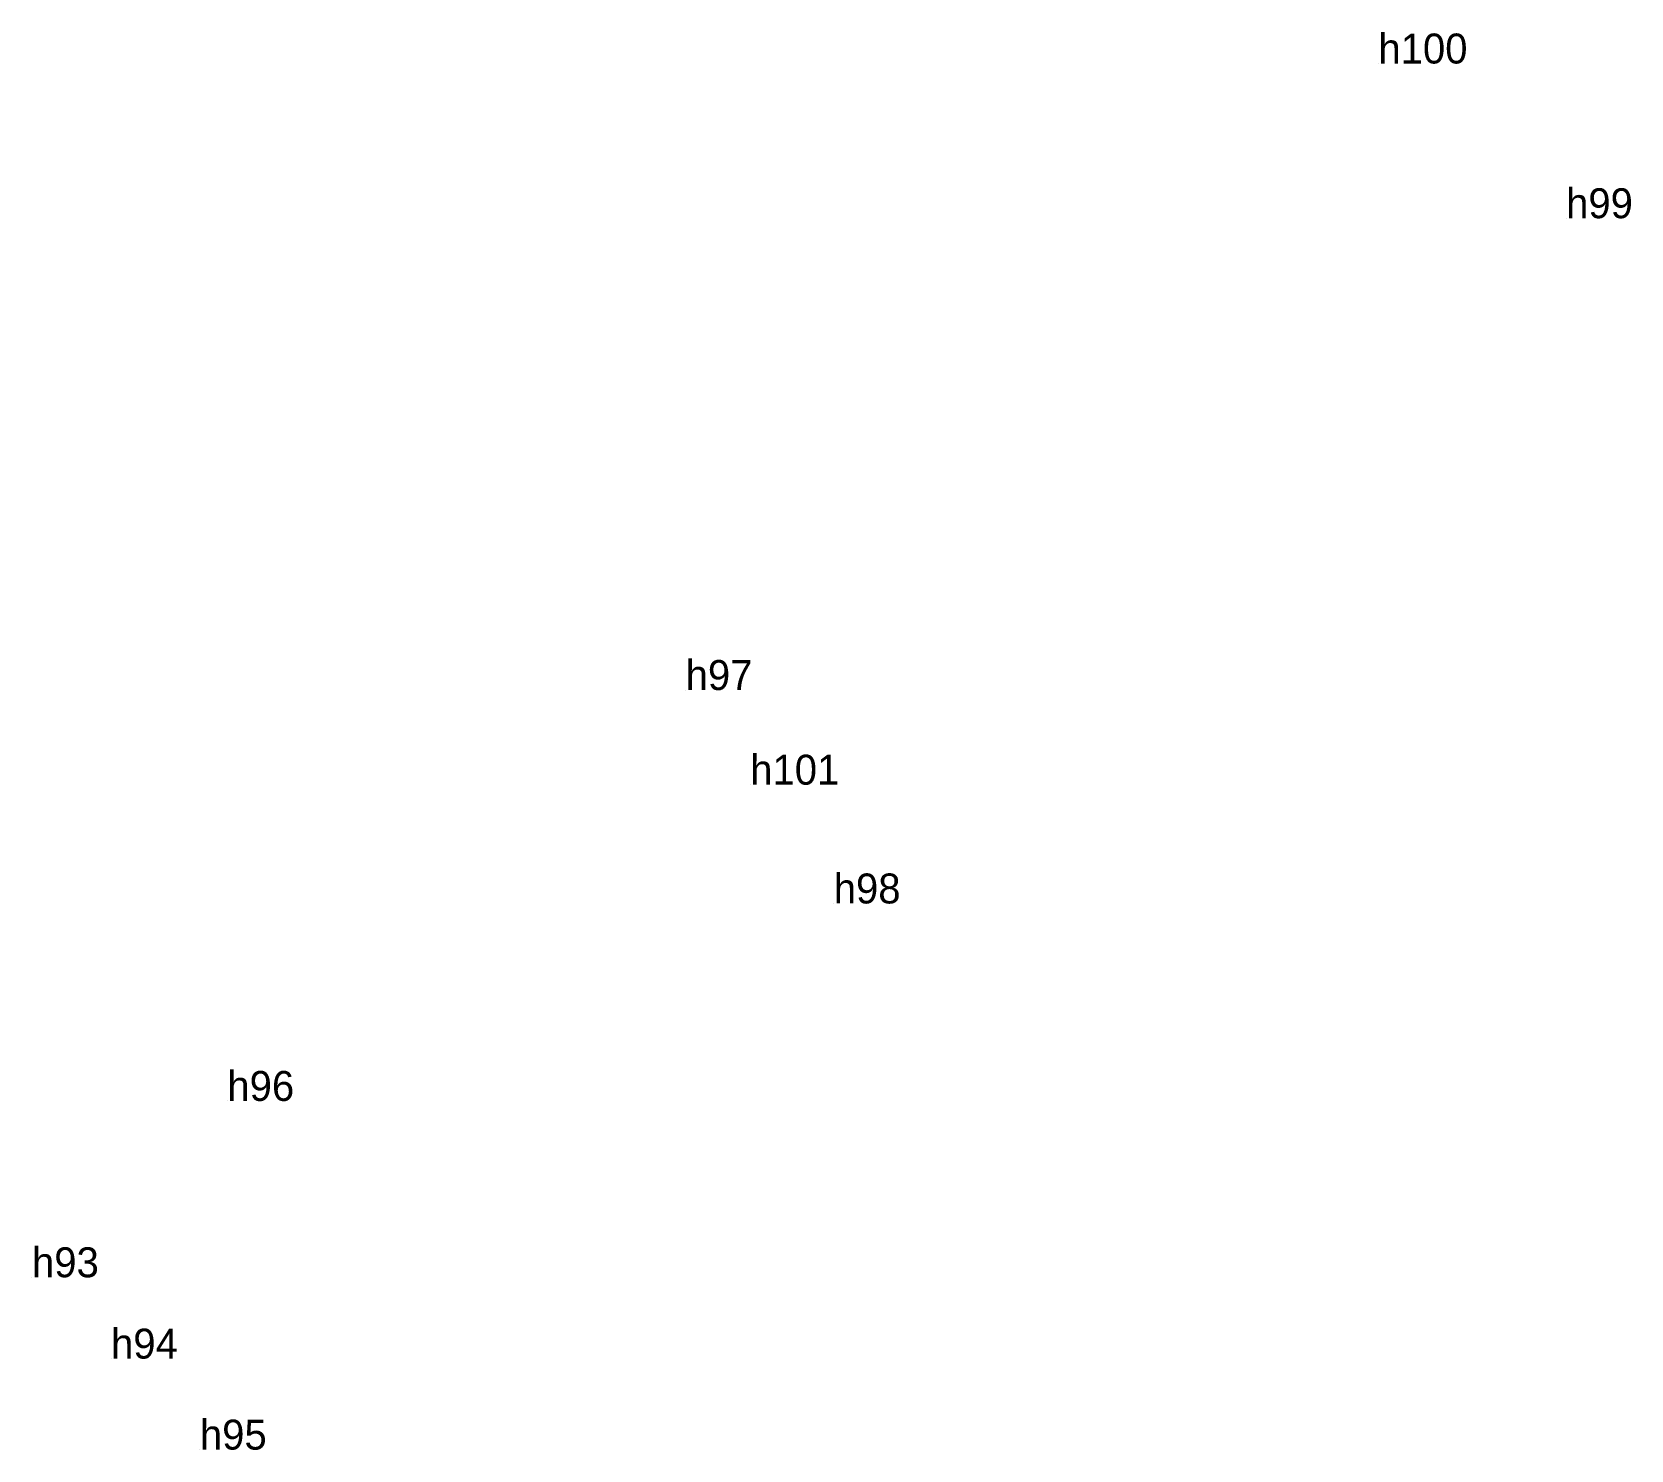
# Model space of a CAD drawing. Extents: x 534703 to 556288, y 1828073 to 1851661.
# Drawn here: x 551918.5 to 552014.6, y 1840993.6 to 1841078.8 of the extents above; entities that cross this region are included whole.
import ezdxf

# ---------------------------------------------------------------- set-up
doc = ezdxf.new("R2010")
doc.units = 0
doc.layers.add('Level 12', color=7, linetype='Continuous')
doc.layers.add('Level 7', color=7, linetype='Continuous')

msp = doc.modelspace()

# ---------------------------------------------------------------- linework, layer by layer
at = {"layer": 'Level 7'}
for p, q in [((551999.381, 1841076.905), (551999.381, 1841076.905)), ((552010.657, 1841067.597), (552010.657, 1841067.597)), ((551957.747, 1841039.239), (551957.747, 1841039.239)), ((551961.627, 1841033.551), (551961.627, 1841033.551)), ((551966.654, 1841026.41), (551966.654, 1841026.41)), ((551930.21, 1841014.542), (551930.21, 1841014.542)), ((551918.469, 1841003.941), (551918.469, 1841003.941)), ((551923.223, 1840999.053), (551923.223, 1840999.053)), ((551928.565, 1840993.58), (551928.565, 1840993.58))]:
    msp.add_line(p, q, dxfattribs=at)

# ---------------------------------------------------------------- texts
at = {"layer": 'Level 12'}
for s, p in [('h100', (551999.38, 1841076.9)), ('h99', (552010.66, 1841067.6)), ('h97', (551957.75, 1841039.24)), ('h101', (551961.63, 1841033.55)), ('h98', (551966.65, 1841026.41)), ('h96', (551930.21, 1841014.54)), ('h93', (551918.47, 1841003.94)), ('h94', (551923.22, 1840999.05)), ('h95', (551928.56, 1840993.58))]:
    msp.add_text(s, height=1.8, dxfattribs=at).set_placement(p)

doc.saveas('drawing.dxf')
